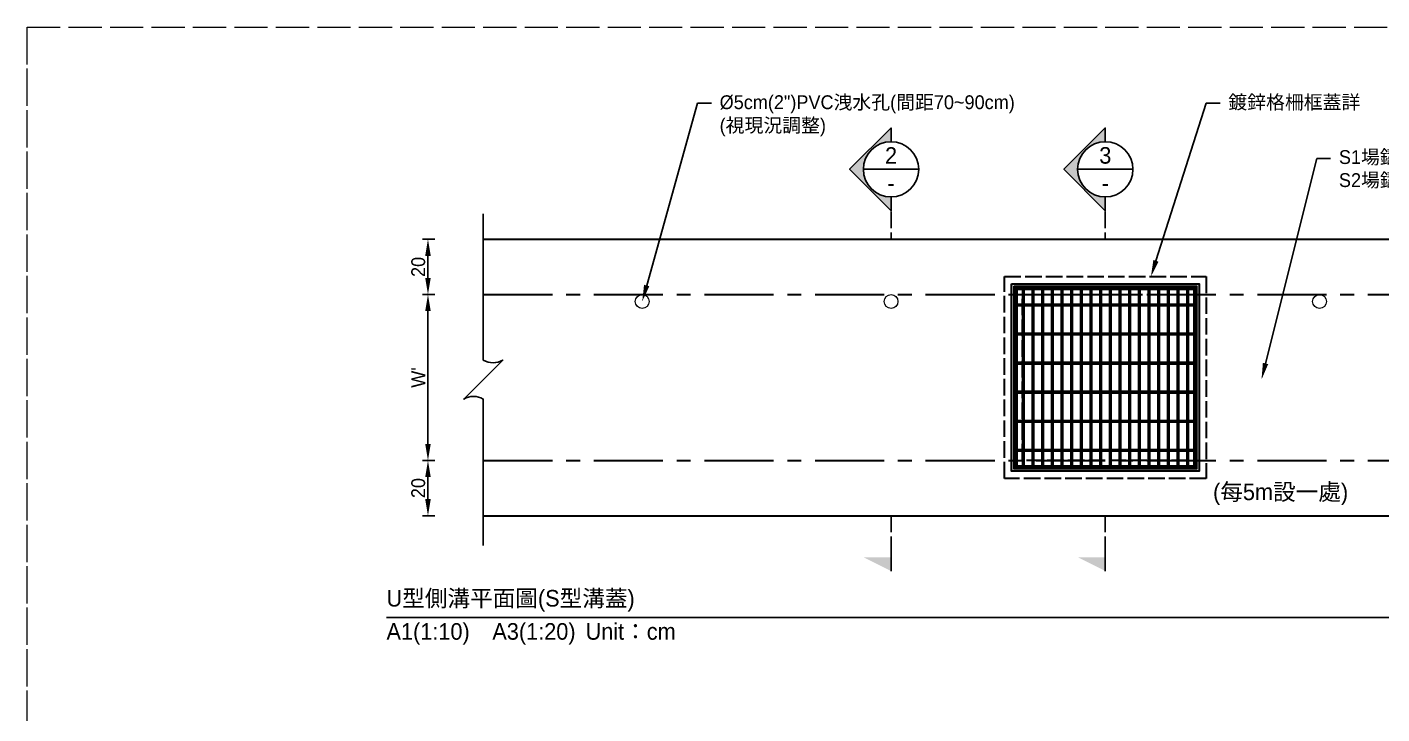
# Model space of a CAD drawing. Extents: x -8920 to 1950, y -2159 to 466.
# Drawn here: x -780 to -290, y -905.4 to -657 of the extents above; entities that cross this region are included whole.
import ezdxf
from ezdxf import colors
from ezdxf.entities.mleader import LeaderData, LeaderLine
from ezdxf.math import Vec2, Vec3

# ---------------------------------------------------------------- set-up
doc = ezdxf.new("R2010")
doc.units = 0
doc.header["$MEASUREMENT"] = 0
doc.linetypes.add('ACAD_ISO02W100', pattern=[15, 12, -3])
doc.linetypes.add('CENTERX2', pattern=[4, 2.5, -0.5, 0.5, -0.5])
doc.layers.add('一、4.基本-隱藏', color=9, linetype='ACAD_ISO02W100', lineweight=20, plot=False)
doc.layers.add('三、3.文字-註解文字', color=2, linetype='Continuous')
for name, color, linetype, lineweight in [('二、1.繪圖-既有設施', 8, 'Continuous', 20), ('二、2.繪圖-施作項目', 181, 'Continuous', 30), ('二、6.繪圖-其他施作項目', 35, 'Continuous', 30)]:
    doc.layers.add(name, color=color, linetype=linetype, lineweight=lineweight)
doc.styles.add('次圖名(詳圖)', font='MS PGothic.ttf', dxfattribs={"height": 6})
doc.styles.add('註解文字(詳圖)', font='MS PGothic.ttf', dxfattribs={"height": 5})
doc.dimstyles.new('註解文字(詳圖)', dxfattribs={"dimtxt": 5, "dimasz": 6, "dimexe": 2, "dimexo": 5, "dimgap": 1, "dimtad": 2, "dimzin": 0, "dimdsep": 46, "dimtxsty": '註解文字(詳圖)', "dimcen": 0.1, "dimclrd": 144, "dimclre": 144, "dimclrt": 256, "dimadec": 0, "dimazin": 0, "dimtfac": 1, "dimtofl": 0, "dimtmove": 0, "dimatfit": 3, "dimfxlon": 1, "dimtolj": 1, "dimtzin": 0, "dimlwd": -1, "dimlwe": -1, "dimarcsym": 1})
pattern_1 = [(45, (-1825.3608, -570.0957), (-2.65165, 2.65165), []), (45, (-1824.477, -570.0957), (-2.65165, 2.65165), []), (45, (-1823.593, -570.0957), (-2.65165, 2.65165), []), (45, (-1822.709, -570.0957), (-2.65165, 2.65165), [])]

# ---------------------------------------------------------------- blocks, each defined once
blk = doc.blocks.new('*D58')
at = {"layer": 'Defpoints', "color": 0, "transparency": 16777216}
for p in [(-615, -733.75), (-635, -753.75), (-615, -753.75)]:
    blk.add_point(p, dxfattribs=at)
at = {"layer": '三、3.文字-註解文字', "color": 144, "transparency": 16777216}
for p, q in [((-632.5, -733.75), (-637, -733.75)), ((-635, -739.75), (-635, -747.75)), ((-632.5, -753.75), (-637, -753.75))]:
    blk.add_line(p, q, dxfattribs=at)
for points in [[(-636, -739.75), (-634, -739.75), (-635, -733.75)], [(-636, -747.75), (-634, -747.75), (-635, -753.75)]]:
    blk.add_solid(points, dxfattribs=at)
at = {"layer": '三、3.文字-註解文字', "transparency": 16777216, "insert": (-638.5, -743.75), "char_height": 5, "attachment_point": 5, "rotation": 90, "style": '註解文字(詳圖)'}
blk.add_mtext('\\A1;20', dxfattribs=at)
blk = doc.blocks.new('*D59')
at = {"layer": 'Defpoints', "color": 0, "transparency": 16777216}
for p in [(-615, -753.75), (-635, -813.75), (-615, -813.75)]:
    blk.add_point(p, dxfattribs=at)
at = {"layer": '三、3.文字-註解文字', "color": 144, "transparency": 16777216}
for p, q in [((-632.5, -753.75), (-637, -753.75)), ((-635, -759.75), (-635, -807.75)), ((-632.5, -813.75), (-637, -813.75))]:
    blk.add_line(p, q, dxfattribs=at)
for points in [[(-636, -759.75), (-634, -759.75), (-635, -753.75)], [(-636, -807.75), (-634, -807.75), (-635, -813.75)]]:
    blk.add_solid(points, dxfattribs=at)
at = {"layer": '三、3.文字-註解文字', "transparency": 16777216, "insert": (-638.5, -783.75), "char_height": 5, "attachment_point": 5, "rotation": 90, "style": '註解文字(詳圖)'}
blk.add_mtext("\\A1;W'", dxfattribs=at)
blk = doc.blocks.new('*D60')
at = {"layer": 'Defpoints', "color": 0, "transparency": 16777216}
for p in [(-615, -813.75), (-635, -833.75), (-615, -833.75)]:
    blk.add_point(p, dxfattribs=at)
at = {"layer": '三、3.文字-註解文字', "color": 144, "transparency": 16777216}
for p, q in [((-632.5, -813.75), (-637, -813.75)), ((-635, -819.75), (-635, -827.75)), ((-632.5, -833.75), (-637, -833.75))]:
    blk.add_line(p, q, dxfattribs=at)
for points in [[(-636, -819.75), (-634, -819.75), (-635, -813.75)], [(-636, -827.75), (-634, -827.75), (-635, -833.75)]]:
    blk.add_solid(points, dxfattribs=at)
at = {"layer": '三、3.文字-註解文字', "transparency": 16777216, "insert": (-638.5, -823.75), "char_height": 5, "attachment_point": 5, "rotation": 90, "style": '註解文字(詳圖)'}
blk.add_mtext('\\A1;20', dxfattribs=at)

msp = doc.modelspace()

# ---------------------------------------------------------------- hatches: boundary and pattern name
at = {"layer": '三、3.文字-註解文字'}
h = msp.add_hatch(color=256, dxfattribs=at)
h.dxf.hatch_style = 1
h.paths.add_polyline_path([(-467.5, -693.443), (-482.5, -708.443), (-467.5, -723.443), (-467.5, -718.443, -0.4142136), (-477.5, -708.443, -0.4142136), (-467.5, -698.443)])
h = msp.add_hatch(color=256, dxfattribs=at)
h.dxf.hatch_style = 1
h.paths.add_polyline_path([(-390, -693.443), (-405, -708.443), (-390, -723.443), (-390, -718.443, -0.4142136), (-400, -708.443, -0.4142136), (-390, -698.443)])
h = msp.add_hatch(color=256, dxfattribs=at)
h.dxf.hatch_style = 1
h.paths.add_polyline_path([(-477.5, -848.75), (-467.5, -853.75), (-467.5, -848.75)])
h = msp.add_hatch(color=256, dxfattribs=at)
h.dxf.hatch_style = 1
h.paths.add_polyline_path([(-400, -848.75), (-390, -853.75), (-390, -848.75)])
at = {"layer": '二、6.繪圖-其他施作項目'}
h = msp.add_hatch(color=256, dxfattribs=at)
h.dxf.hatch_style = 1
h.paths.add_polyline_path([(-423.9, -817.65), (-356.1, -817.65), (-356.1, -749.85), (-423.9, -749.85)])
h.paths.add_polyline_path([(-423, -816.75), (-357, -816.75), (-357, -750.75), (-423, -750.75)], flags=16)
h = msp.add_hatch(dxfattribs=at)
h.set_pattern_fill('ANSI34', color=256, scale=5)
h.set_pattern_definition(pattern_1)
h.paths.add_polyline_path([(-358, -757.25), (-422, -757.25), (-422, -757.75), (-358, -757.75)])
h = msp.add_hatch(dxfattribs=at)
h.set_pattern_fill('ANSI34', color=256, scale=5)
h.set_pattern_definition(pattern_1)
h.paths.add_polyline_path([(-358, -767.75), (-422, -767.75), (-422, -768.25), (-358, -768.25)])
h = msp.add_hatch(dxfattribs=at)
h.set_pattern_fill('ANSI34', color=256, scale=5)
h.set_pattern_definition(pattern_1)
h.paths.add_polyline_path([(-358, -778.25), (-422, -778.25), (-422, -778.75), (-358, -778.75)])
h = msp.add_hatch(dxfattribs=at)
h.set_pattern_fill('ANSI34', color=256, scale=5)
h.set_pattern_definition(pattern_1)
h.paths.add_polyline_path([(-358, -788.75), (-422, -788.75), (-422, -789.25), (-358, -789.25)])
h = msp.add_hatch(dxfattribs=at)
h.set_pattern_fill('ANSI34', color=256, scale=5)
h.set_pattern_definition(pattern_1)
h.paths.add_polyline_path([(-358, -799.25), (-422, -799.25), (-422, -799.75), (-358, -799.75)])
h = msp.add_hatch(dxfattribs=at)
h.set_pattern_fill('ANSI34', color=256, scale=5)
h.set_pattern_definition(pattern_1)
h.paths.add_polyline_path([(-358, -809.75), (-422, -809.75), (-422, -810.25), (-358, -810.25)])

# ---------------------------------------------------------------- linework, layer by layer
at = {"layer": '一、4.基本-隱藏'}
for points in [[(-780, -657), (0, -657), (0, -910.5), (-780, -910.5)], [(-780, -657), (0, -657), (0, -1164), (-780, -1164)]]:
    msp.add_lwpolyline(points, close=True, dxfattribs=at)
at = {"layer": '三、3.文字-註解文字'}
for points in [[(-467.5, -698.443), (-467.5, -693.443), (-482.5, -708.443), (-467.5, -723.443), (-467.5, -718.443)], [(-390, -698.443), (-390, -693.443), (-405, -708.443), (-390, -723.443), (-390, -718.443)], [(-477.5, -708.443), (-457.5, -708.443)], [(-400, -708.443), (-380, -708.443)], [(-467.5, -853.75), (-467.5, -843.75)], [(-390, -853.75), (-390, -843.75)], [(-650, -870.5), (-130, -870.5)]]:
    msp.add_lwpolyline(points, dxfattribs=at)
msp.add_lwpolyline([(-615, -844.5), (-615, -791.571, 0.2828427), (-622.071, -791.571), (-607.929, -777.429, -0.2828427), (-615, -777.429), (-615, -724.5)], format="xyb", dxfattribs=at)
at = {"layer": '三、3.文字-註解文字', "linetype": 'ACAD_ISO02W100', "ltscale": 0.5}
for points in [[(-467.5, -723.75), (-467.5, -733.75)], [(-390, -723.75), (-390, -733.75)], [(-467.5, -833.75), (-467.5, -843.75)], [(-390, -833.75), (-390, -843.75)]]:
    msp.add_lwpolyline(points, dxfattribs=at)
at = {"layer": '三、3.文字-註解文字'}
for centre in [(-467.5, -708.443), (-390, -708.443)]:
    msp.add_circle(centre, 10, dxfattribs=at)
at = {"layer": '二、1.繪圖-既有設施'}
for centre in [(-557.5, -756.25), (-467.5, -756.25), (-312.5, -756.25)]:
    msp.add_circle(centre, 2.5, dxfattribs=at)
at = {"layer": '二、2.繪圖-施作項目'}
for points in [[(-615, -733.75), (-165, -733.75)], [(-615, -833.75), (-165, -833.75)]]:
    msp.add_lwpolyline(points, dxfattribs=at)
at = {"layer": '二、2.繪圖-施作項目', "linetype": 'CENTERX2', "ltscale": 10}
for points in [[(-615, -753.75), (-165, -753.75)], [(-615, -813.75), (-165, -813.75)]]:
    msp.add_lwpolyline(points, dxfattribs=at)
at = {"layer": '二、6.繪圖-其他施作項目', "linetype": 'ACAD_ISO02W100', "ltscale": 0.5}
for points in [[(-426.5, -747.25), (-353.5, -747.25), (-353.5, -820.25), (-426.5, -820.25)], [(-420, -753.75), (-360, -753.75), (-360, -813.75), (-420, -813.75)]]:
    msp.add_lwpolyline(points, close=True, dxfattribs=at)
at = {"layer": '二、6.繪圖-其他施作項目'}
for points in [[(-423.9, -749.85), (-356.1, -749.85), (-356.1, -817.65), (-423.9, -817.65)], [(-423, -750.75), (-357, -750.75), (-357, -816.75), (-423, -816.75)], [(-422.5, -751.25), (-357.5, -751.25), (-357.5, -816.25), (-422.5, -816.25)]]:
    msp.add_lwpolyline(points, close=True, dxfattribs=at)
for points in [[(-422.5, -751.25), (-357.5, -751.25)], [(-422.5, -751.25), (-422.5, -816.25)], [(-422, -751.25), (-422, -816.25)], [(-422, -751.75), (-358, -751.75)], [(-420, -751.75), (-420, -757.25)], [(-419.5, -751.75), (-419.5, -757.25)], [(-416.5, -751.75), (-416.5, -757.25)], [(-416, -751.75), (-416, -757.25)], [(-413, -751.75), (-413, -757.25)], [(-412.5, -751.75), (-412.5, -757.25)], [(-409.5, -751.75), (-409.5, -757.25)], [(-409, -751.75), (-409, -757.25)], [(-406, -751.75), (-406, -757.25)], [(-405.5, -751.75), (-405.5, -757.25)], [(-402.5, -751.75), (-402.5, -757.25)], [(-402, -751.75), (-402, -757.25)], [(-399, -751.75), (-399, -757.25)], [(-398.5, -751.75), (-398.5, -757.25)], [(-395.5, -751.75), (-395.5, -757.25)], [(-395, -751.75), (-395, -757.25)], [(-392, -751.75), (-392, -757.25)], [(-391.5, -751.75), (-391.5, -757.25)], [(-388.5, -751.75), (-388.5, -757.25)], [(-388, -751.75), (-388, -757.25)], [(-385, -751.75), (-385, -757.25)], [(-384.5, -751.75), (-384.5, -757.25)], [(-381.5, -751.75), (-381.5, -757.25)], [(-381, -751.75), (-381, -757.25)], [(-378, -751.75), (-378, -757.25)], [(-377.5, -751.75), (-377.5, -757.25)], [(-374.5, -751.75), (-374.5, -757.25)], [(-374, -751.75), (-374, -757.25)], [(-371, -751.75), (-371, -757.25)], [(-370.5, -751.75), (-370.5, -757.25)], [(-367.5, -751.75), (-367.5, -757.25)], [(-367, -751.75), (-367, -757.25)], [(-364, -751.75), (-364, -757.25)], [(-363.5, -751.75), (-363.5, -757.25)], [(-360.5, -751.75), (-360.5, -757.25)], [(-360, -751.75), (-360, -757.25)], [(-358, -751.25), (-358, -816.25)], [(-357.5, -751.25), (-357.5, -816.25)], [(-422, -757.25), (-358, -757.25)], [(-422, -757.75), (-358, -757.75)], [(-420, -757.75), (-420, -767.75)], [(-419.5, -757.75), (-419.5, -767.75)], [(-416.5, -757.75), (-416.5, -767.75)], [(-416, -757.75), (-416, -767.75)], [(-413, -757.75), (-413, -767.75)], [(-412.5, -757.75), (-412.5, -767.75)], [(-409.5, -757.75), (-409.5, -767.75)], [(-409, -757.75), (-409, -767.75)], [(-406, -757.75), (-406, -767.75)], [(-405.5, -757.75), (-405.5, -767.75)], [(-402.5, -757.75), (-402.5, -767.75)], [(-402, -757.75), (-402, -767.75)], [(-399, -757.75), (-399, -767.75)], [(-398.5, -757.75), (-398.5, -767.75)], [(-395.5, -757.75), (-395.5, -767.75)], [(-395, -757.75), (-395, -767.75)], [(-392, -757.75), (-392, -767.75)], [(-391.5, -757.75), (-391.5, -767.75)], [(-388.5, -757.75), (-388.5, -767.75)], [(-388, -757.75), (-388, -767.75)], [(-385, -757.75), (-385, -767.75)], [(-384.5, -757.75), (-384.5, -767.75)], [(-381.5, -757.75), (-381.5, -767.75)], [(-381, -757.75), (-381, -767.75)], [(-378, -757.75), (-378, -767.75)], [(-377.5, -757.75), (-377.5, -767.75)], [(-374.5, -757.75), (-374.5, -767.75)], [(-374, -757.75), (-374, -767.75)], [(-371, -757.75), (-371, -767.75)], [(-370.5, -757.75), (-370.5, -767.75)], [(-367.5, -757.75), (-367.5, -767.75)], [(-367, -757.75), (-367, -767.75)], [(-364, -757.75), (-364, -767.75)], [(-363.5, -757.75), (-363.5, -767.75)], [(-360.5, -757.75), (-360.5, -767.75)], [(-360, -757.75), (-360, -767.75)], [(-422, -767.75), (-358, -767.75)], [(-422, -768.25), (-358, -768.25)], [(-420, -768.25), (-420, -778.25)], [(-419.5, -768.25), (-419.5, -778.25)], [(-416.5, -768.25), (-416.5, -778.25)], [(-416, -768.25), (-416, -778.25)], [(-413, -768.25), (-413, -778.25)], [(-412.5, -768.25), (-412.5, -778.25)], [(-409.5, -768.25), (-409.5, -778.25)], [(-409, -768.25), (-409, -778.25)], [(-406, -768.25), (-406, -778.25)], [(-405.5, -768.25), (-405.5, -778.25)], [(-402.5, -768.25), (-402.5, -778.25)], [(-402, -768.25), (-402, -778.25)], [(-399, -768.25), (-399, -778.25)], [(-398.5, -768.25), (-398.5, -778.25)], [(-395.5, -768.25), (-395.5, -778.25)], [(-395, -768.25), (-395, -778.25)], [(-392, -768.25), (-392, -778.25)], [(-391.5, -768.25), (-391.5, -778.25)], [(-388.5, -768.25), (-388.5, -778.25)], [(-388, -768.25), (-388, -778.25)], [(-385, -768.25), (-385, -778.25)], [(-384.5, -768.25), (-384.5, -778.25)], [(-381.5, -768.25), (-381.5, -778.25)], [(-381, -768.25), (-381, -778.25)], [(-378, -768.25), (-378, -778.25)], [(-377.5, -768.25), (-377.5, -778.25)], [(-374.5, -768.25), (-374.5, -778.25)], [(-374, -768.25), (-374, -778.25)], [(-371, -768.25), (-371, -778.25)], [(-370.5, -768.25), (-370.5, -778.25)], [(-367.5, -768.25), (-367.5, -778.25)], [(-367, -768.25), (-367, -778.25)], [(-364, -768.25), (-364, -778.25)], [(-363.5, -768.25), (-363.5, -778.25)], [(-360.5, -768.25), (-360.5, -778.25)], [(-360, -768.25), (-360, -778.25)], [(-422, -778.25), (-358, -778.25)], [(-422, -778.75), (-358, -778.75)], [(-420, -778.75), (-420, -788.75)], [(-419.5, -778.75), (-419.5, -788.75)], [(-416.5, -778.75), (-416.5, -788.75)], [(-416, -778.75), (-416, -788.75)], [(-413, -778.75), (-413, -788.75)], [(-412.5, -778.75), (-412.5, -788.75)], [(-409.5, -778.75), (-409.5, -788.75)], [(-409, -778.75), (-409, -788.75)], [(-406, -778.75), (-406, -788.75)], [(-405.5, -778.75), (-405.5, -788.75)], [(-402.5, -778.75), (-402.5, -788.75)], [(-402, -778.75), (-402, -788.75)], [(-399, -778.75), (-399, -788.75)], [(-398.5, -778.75), (-398.5, -788.75)], [(-395.5, -778.75), (-395.5, -788.75)], [(-395, -778.75), (-395, -788.75)], [(-392, -778.75), (-392, -788.75)], [(-391.5, -778.75), (-391.5, -788.75)], [(-388.5, -778.75), (-388.5, -788.75)], [(-388, -778.75), (-388, -788.75)], [(-385, -778.75), (-385, -788.75)], [(-384.5, -778.75), (-384.5, -788.75)], [(-381.5, -778.75), (-381.5, -788.75)], [(-381, -778.75), (-381, -788.75)], [(-378, -778.75), (-378, -788.75)], [(-377.5, -778.75), (-377.5, -788.75)], [(-374.5, -778.75), (-374.5, -788.75)], [(-374, -778.75), (-374, -788.75)], [(-371, -778.75), (-371, -788.75)], [(-370.5, -778.75), (-370.5, -788.75)], [(-367.5, -778.75), (-367.5, -788.75)], [(-367, -778.75), (-367, -788.75)], [(-364, -778.75), (-364, -788.75)], [(-363.5, -778.75), (-363.5, -788.75)], [(-360.5, -778.75), (-360.5, -788.75)], [(-360, -778.75), (-360, -788.75)], [(-422, -788.75), (-358, -788.75)], [(-422, -789.25), (-358, -789.25)], [(-420, -789.25), (-420, -799.25)], [(-419.5, -789.25), (-419.5, -799.25)], [(-416.5, -789.25), (-416.5, -799.25)], [(-416, -789.25), (-416, -799.25)], [(-413, -789.25), (-413, -799.25)], [(-412.5, -789.25), (-412.5, -799.25)], [(-409.5, -789.25), (-409.5, -799.25)], [(-409, -789.25), (-409, -799.25)], [(-406, -789.25), (-406, -799.25)], [(-405.5, -789.25), (-405.5, -799.25)], [(-402.5, -789.25), (-402.5, -799.25)], [(-402, -789.25), (-402, -799.25)], [(-399, -789.25), (-399, -799.25)], [(-398.5, -789.25), (-398.5, -799.25)], [(-395.5, -789.25), (-395.5, -799.25)], [(-395, -789.25), (-395, -799.25)], [(-392, -789.25), (-392, -799.25)], [(-391.5, -789.25), (-391.5, -799.25)], [(-388.5, -789.25), (-388.5, -799.25)], [(-388, -789.25), (-388, -799.25)], [(-385, -789.25), (-385, -799.25)], [(-384.5, -789.25), (-384.5, -799.25)], [(-381.5, -789.25), (-381.5, -799.25)], [(-381, -789.25), (-381, -799.25)], [(-378, -789.25), (-378, -799.25)], [(-377.5, -789.25), (-377.5, -799.25)], [(-374.5, -789.25), (-374.5, -799.25)], [(-374, -789.25), (-374, -799.25)], [(-371, -789.25), (-371, -799.25)], [(-370.5, -789.25), (-370.5, -799.25)], [(-367.5, -789.25), (-367.5, -799.25)], [(-367, -789.25), (-367, -799.25)], [(-364, -789.25), (-364, -799.25)], [(-363.5, -789.25), (-363.5, -799.25)], [(-360.5, -789.25), (-360.5, -799.25)], [(-360, -789.25), (-360, -799.25)], [(-422, -799.25), (-358, -799.25)], [(-422, -799.75), (-358, -799.75)], [(-420, -799.75), (-420, -809.75)], [(-419.5, -799.75), (-419.5, -809.75)], [(-416.5, -799.75), (-416.5, -809.75)], [(-416, -799.75), (-416, -809.75)], [(-413, -799.75), (-413, -809.75)], [(-412.5, -799.75), (-412.5, -809.75)], [(-409.5, -799.75), (-409.5, -809.75)], [(-409, -799.75), (-409, -809.75)], [(-406, -799.75), (-406, -809.75)], [(-405.5, -799.75), (-405.5, -809.75)], [(-402.5, -799.75), (-402.5, -809.75)], [(-402, -799.75), (-402, -809.75)], [(-399, -799.75), (-399, -809.75)], [(-398.5, -799.75), (-398.5, -809.75)], [(-395.5, -799.75), (-395.5, -809.75)], [(-395, -799.75), (-395, -809.75)], [(-392, -799.75), (-392, -809.75)], [(-391.5, -799.75), (-391.5, -809.75)], [(-388.5, -799.75), (-388.5, -809.75)], [(-388, -799.75), (-388, -809.75)], [(-385, -799.75), (-385, -809.75)], [(-384.5, -799.75), (-384.5, -809.75)], [(-381.5, -799.75), (-381.5, -809.75)], [(-381, -799.75), (-381, -809.75)], [(-378, -799.75), (-378, -809.75)], [(-377.5, -799.75), (-377.5, -809.75)], [(-374.5, -799.75), (-374.5, -809.75)], [(-374, -799.75), (-374, -809.75)], [(-371, -799.75), (-371, -809.75)], [(-370.5, -799.75), (-370.5, -809.75)], [(-367.5, -799.75), (-367.5, -809.75)], [(-367, -799.75), (-367, -809.75)], [(-364, -799.75), (-364, -809.75)], [(-363.5, -799.75), (-363.5, -809.75)], [(-360.5, -799.75), (-360.5, -809.75)], [(-360, -799.75), (-360, -809.75)], [(-422, -809.75), (-358, -809.75)], [(-422, -810.25), (-358, -810.25)], [(-420, -810.25), (-420, -815.75)], [(-419.5, -810.25), (-419.5, -815.75)], [(-416.5, -810.25), (-416.5, -815.75)], [(-416, -810.25), (-416, -815.75)], [(-413, -810.25), (-413, -815.75)], [(-412.5, -810.25), (-412.5, -815.75)], [(-409.5, -810.25), (-409.5, -815.75)], [(-409, -810.25), (-409, -815.75)], [(-406, -810.25), (-406, -815.75)], [(-405.5, -810.25), (-405.5, -815.75)], [(-402.5, -810.25), (-402.5, -815.75)], [(-402, -810.25), (-402, -815.75)], [(-399, -810.25), (-399, -815.75)], [(-398.5, -810.25), (-398.5, -815.75)], [(-395.5, -810.25), (-395.5, -815.75)], [(-395, -810.25), (-395, -815.75)], [(-392, -810.25), (-392, -815.75)], [(-391.5, -810.25), (-391.5, -815.75)], [(-388.5, -810.25), (-388.5, -815.75)], [(-388, -810.25), (-388, -815.75)], [(-385, -810.25), (-385, -815.75)], [(-384.5, -810.25), (-384.5, -815.75)], [(-381.5, -810.25), (-381.5, -815.75)], [(-381, -810.25), (-381, -815.75)], [(-378, -810.25), (-378, -815.75)], [(-377.5, -810.25), (-377.5, -815.75)], [(-374.5, -810.25), (-374.5, -815.75)], [(-374, -810.25), (-374, -815.75)], [(-371, -810.25), (-371, -815.75)], [(-370.5, -810.25), (-370.5, -815.75)], [(-367.5, -810.25), (-367.5, -815.75)], [(-367, -810.25), (-367, -815.75)], [(-364, -810.25), (-364, -815.75)], [(-363.5, -810.25), (-363.5, -815.75)], [(-360.5, -810.25), (-360.5, -815.75)], [(-360, -810.25), (-360, -815.75)], [(-422.5, -816.25), (-357.5, -816.25)], [(-422, -815.75), (-358, -815.75)]]:
    msp.add_lwpolyline(points, dxfattribs=at)

# ---------------------------------------------------------------- texts
at = {"layer": '三、3.文字-註解文字', "char_height": 6}
for s, width, gutter_width, insert, attachment_point, style in [('2', 6.60394, 25, (-467.5, -703.443), 5, '註解文字(詳圖)'), ('3', 6.60394, 25, (-390, -703.443), 5, '註解文字(詳圖)'), ('-', 6.60394, 25, (-467.5, -713.443), 5, '註解文字(詳圖)'), ('-', 6.60394, 25, (-390, -713.443), 5, '註解文字(詳圖)'), ('(每5m設一處)', 52.41253, 30, (-326.595, -826.02), 5, '註解文字(詳圖)'), ('{\\fMS PGothic|b0|i0|c128|p34;U型側溝平面圖(}S{\\fMS PGothic|b0|i0|c128|p34;型溝蓋)}', 138.66243, 15, (-650, -864.5), 4, '次圖名(詳圖)'), ('A1(1:10)\u3000A3(1:20){\\fMS PGothic|b0|i0|c128|p34;^IUnit：cm}', 136.03259, 15, (-650, -876.5), 4, '次圖名(詳圖)')]:
    msp.add_mtext_dynamic_manual_height_columns(s, width=width, gutter_width=gutter_width, heights=[0], dxfattribs=dict(at, insert=insert, attachment_point=attachment_point, style=style))

# ---------------------------------------------------------------- dimensions: what is measured, and where the dimension line sits
at = {"layer": '三、3.文字-註解文字'}
for base, p1, p2, text, picture, middle in [((-635, -753.75), (-615, -733.75), (-615, -753.75), '20', '*D58', (-638.5, -743.75)), ((-635, -813.75), (-615, -753.75), (-615, -813.75), "W'", '*D59', (-638.5, -783.75)), ((-635, -833.75), (-615, -813.75), (-615, -833.75), '20', '*D60', (-638.5, -823.75))]:
    dim = msp.add_linear_dim(base=base, p1=p1, p2=p2, angle=90, text=text, dimstyle='註解文字(詳圖)', dxfattribs=at)
    dim.commit()
    dim.dimension.update_dxf_attribs({"geometry": picture, "text_midpoint": middle})

# ---------------------------------------------------------------- leaders
ml = msp.add_multileader_mtext('Standard', dxfattribs=at)
ml.set_content('{\\fMS PGothic|b0|i0|c128|p34;%%C5cm}(2")PVC洩水孔(間距70~90cm)\\P(視現況調整)', color=256, style='註解文字(詳圖)')
ml.set_leader_properties(color=144, linetype='ByLayer', lineweight=-1)
ml.build(insert=Vec2(0, 0))
ml.multileader.update_dxf_attribs({"dogleg_length": 5, "arrow_head_size": 6})
ctx = ml.context
ctx.base_point, ctx.char_height, ctx.arrow_head_size, ctx.landing_gap_size, ctx.plane_origin = Vec3(-532.5, -684.5), 5, 6, 3, Vec3(-557.5, -767)
notes = []
notes.append((ctx, [(0, (1, 1, 0), (-537.5, -684.5), (1, 0), 5, [(0, [(-557.5, -756.25)], 0, [])])]))
ctx.mtext.insert, ctx.mtext.flow_direction = Vec3(-529.5, -681.673), 5
ml = msp.add_multileader_mtext('Standard', dxfattribs=at)
ml.set_content('鍍鋅格柵框蓋詳', color=256, style='註解文字(詳圖)')
ml.set_leader_properties(color=144, linetype='ByLayer', lineweight=-1)
ml.build(insert=Vec2(0, 0))
ml.multileader.update_dxf_attribs({"dogleg_length": 5, "arrow_head_size": 6})
ctx = ml.context
ctx.base_point, ctx.char_height, ctx.arrow_head_size, ctx.landing_gap_size, ctx.plane_origin = Vec3(-348.5, -684.5), 5, 6, 3, Vec3(-373.5, -758)
notes.append((ctx, [(0, (1, 1, 0), (-353.5, -684.5), (1, 0), 5, [(0, [(-373.5, -747.25)], 0, [])])]))
ctx.mtext.insert, ctx.mtext.flow_direction = Vec3(-345.5, -681.645), 5
ml = msp.add_multileader_mtext('Standard', dxfattribs=at)
ml.set_content('{\\fMS PGothic|b0|i0|c128|p34;S1}場鑄溝蓋板(280kgf/cm²混凝土)或\\PS2場鑄溝蓋板(280kgf/cm²混凝土)詳', color=256, style='註解文字(詳圖)')
ml.set_leader_properties(color=144, linetype='ByLayer', lineweight=-1)
ml.build(insert=Vec2(0, 0))
ml.multileader.update_dxf_attribs({"dogleg_length": 5, "arrow_head_size": 6})
ctx = ml.context
ctx.base_point, ctx.char_height, ctx.arrow_head_size, ctx.landing_gap_size, ctx.plane_origin = Vec3(-308.5, -704.5), 5, 6, 3, Vec3(-333.5, -784.5)
notes.append((ctx, [(0, (1, 1, 0), (-313.5, -704.5), (1, 0), 5, [(0, [(-333.5, -784.5)], 0, [])])]))
ctx.mtext.insert, ctx.mtext.flow_direction = Vec3(-305.5, -701.517), 5
for ctx, leaders in notes:
    for number, flags, end, landing, length, lines in leaders:
        leader = LeaderData()
        leader.index, (leader.has_last_leader_line, leader.has_dogleg_vector, leader.attachment_direction) = number, flags
        leader.last_leader_point, leader.dogleg_vector, leader.dogleg_length = Vec3(end), Vec3(landing), length
        for number, points, colour, breaks in lines:
            line = LeaderLine()
            line.index, line.vertices, line.color, line.breaks = number, Vec3.list(points), colors.encode_raw_color(colour), breaks
            leader.lines.append(line)
        ctx.leaders.append(leader)

doc.saveas('drawing.dxf')
